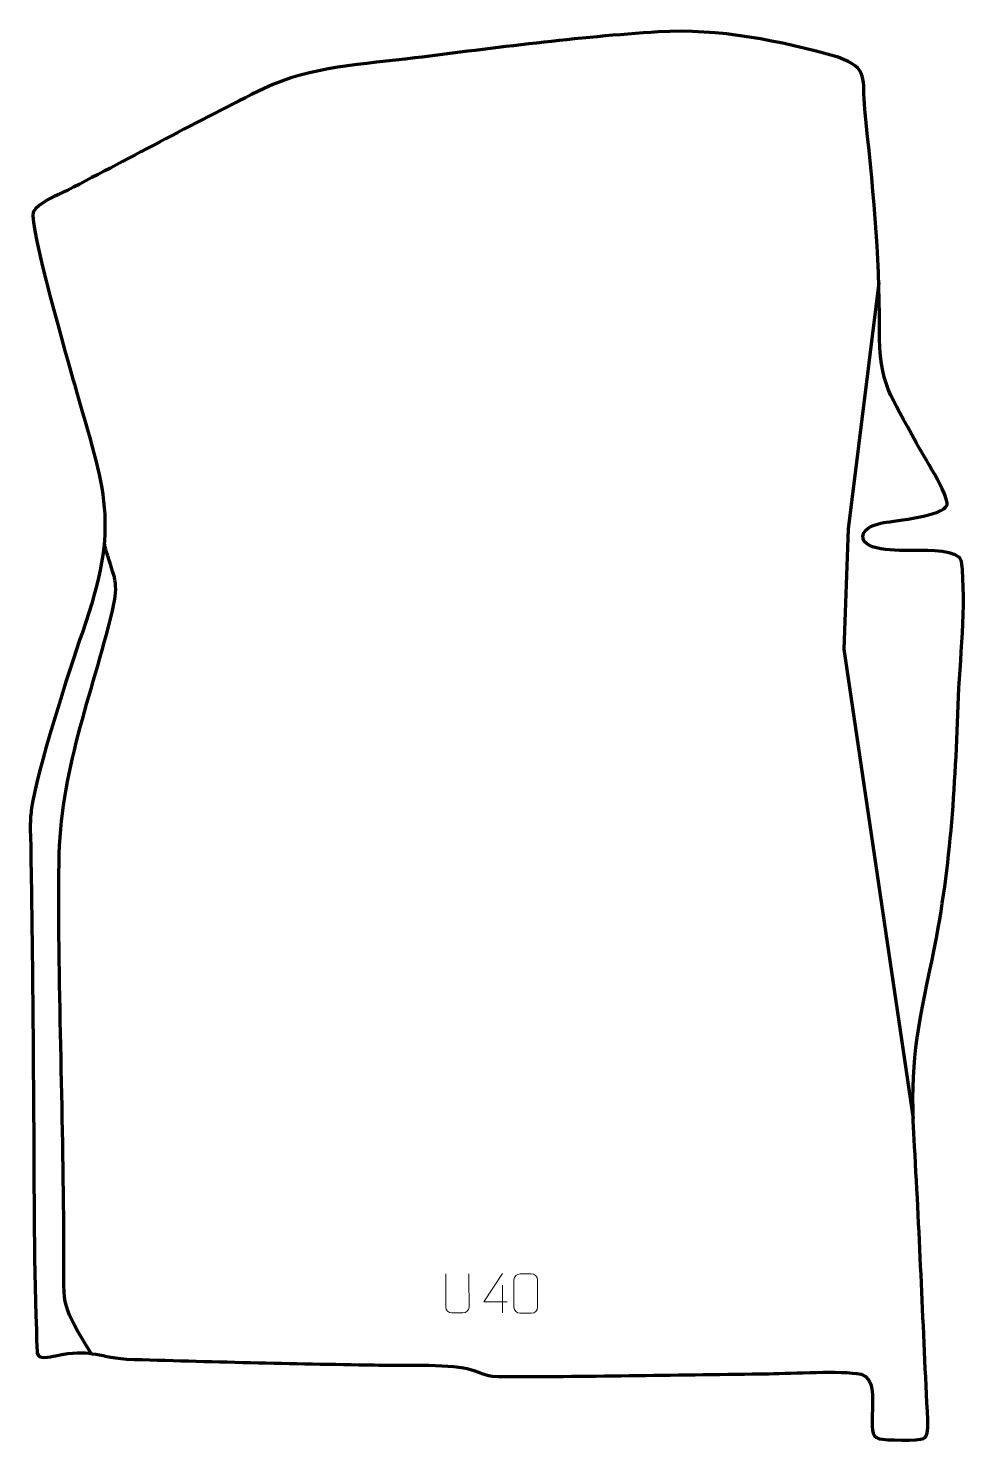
# Model space of a CAD drawing. Header units: millimetres. Extents: x -298 to 299, y -449 to 451.
import ezdxf

# ---------------------------------------------------------------- set-up
doc = ezdxf.new("R2010")
doc.units = ezdxf.units.MM
doc.header["$MEASUREMENT"] = 0
doc.layers.add('layer 1', color=7, linetype='Continuous')
doc.layers.add('layer 2', color=7, linetype='Continuous')

msp = doc.modelspace()

# ---------------------------------------------------------------- linework, layer by layer
at = {"layer": 'layer 1', "color": 142, "lineweight": 158}
for points, knots in [([(243.2689, 288.4061), (243.2689, 288.4061), (223.7135, 131.5357), (223.7135, 131.5357), (223.7135, 131.5357), (223.7135, 131.5357), (221.068, 55.0707), (221.068, 55.0707), (221.068, 55.0707), (221.068, 55.0707), (265.2191, -243.8625), (265.2191, -243.8625)], [0, 0, 0, 0, 0.25, 0.25, 0.25, 0.25, 0.5, 0.5, 0.5, 0.5, 1, 1, 1, 1]), ([(-258.4606, -393.4794), (-277.1821, -362.4548), (-275.9684, -365.5222), (-275.8732, -329.4107), (-275.8732, -329.4107), (-275.6545, -246.5257), (-279.7205, -163.7486), (-278.8896, -80.6297), (-278.8896, -80.6297), (-278.2648, -23.3903), (-258.1186, 25.1068), (-244.843, 79.5903), (-244.843, 79.5903), (-240.4362, 98.0733), (-243.7198, 100.4045), (-248.772, 117.5145), (-248.772, 117.5145), (-249.2354, 119.175), (-249.6956, 120.8364), (-250.1572, 122.4973)], [0, 0, 0, 0, 0.16666667, 0.16666667, 0.16666667, 0.16666667, 0.33333333, 0.33333333, 0.33333333, 0.33333333, 0.5, 0.5, 0.5, 0.5, 0.66666667, 0.66666667, 0.66666667, 0.66666667, 1, 1, 1, 1])]:
    msp.add_open_spline(points, degree=3, knots=knots, dxfattribs=at)
at = {"layer": 'layer 1', "color": 250, "lineweight": 9}
for points, knots in [([(-17.8102, -342.6777), (-17.8106, -348.2172), (-17.7148, -358.419), (-17.7144, -363.9594), (-17.7144, -363.9594), (-17.8542, -366.1989), (-19.5314, -367.6251), (-21.6791, -367.6356), (-21.6791, -367.6356), (-24.011, -367.6352), (-26.3429, -367.6352), (-28.6744, -367.6356), (-28.6744, -367.6356), (-30.5994, -367.7371), (-32.5715, -365.9206), (-32.5603, -363.9761), (-32.5603, -363.9761), (-32.56, -358.4142), (-32.4646, -348.2388), (-32.465, -342.6777)], [0, 0, 0, 0, 0.16666667, 0.16666667, 0.16666667, 0.16666667, 0.33333333, 0.33333333, 0.33333333, 0.33333333, 0.5, 0.5, 0.5, 0.5, 0.66666667, 0.66666667, 0.66666667, 0.66666667, 1, 1, 1, 1]), ([(6.5087, -360.6735), (6.5087, -360.6735), (-8.313, -360.6735), (-8.313, -360.6735), (-8.313, -360.6735), (-8.313, -360.6735), (3.5646, -342.603), (3.5646, -342.603)], [0, 0, 0, 0, 0.33333333, 0.33333333, 0.33333333, 0.33333333, 1, 1, 1, 1]), ([(14.8411, -342.7913), (17.2072, -342.7913), (19.5737, -342.7913), (21.9402, -342.7913), (21.9402, -342.7913), (23.9207, -342.7557), (25.9467, -344.25), (25.9738, -346.6921), (25.9738, -346.6921), (25.9734, -352.4495), (25.9734, -358.2073), (25.9738, -363.9655), (25.9738, -363.9655), (25.8317, -366.2931), (24.1253, -367.7754), (21.9402, -367.7862), (21.9402, -367.7862), (19.5678, -367.7858), (17.1954, -367.7858), (14.8234, -367.7862), (14.8234, -367.7862), (12.8649, -367.8918), (10.8585, -366.0039), (10.8699, -363.9829), (10.8699, -363.9829), (10.8703, -358.2023), (10.8703, -352.422), (10.8699, -346.6422), (10.8699, -346.6422), (10.8742, -344.5002), (12.6513, -342.7777), (14.8411, -342.7913)], [0, 0, 0, 0, 0.11111111, 0.11111111, 0.11111111, 0.11111111, 0.22222222, 0.22222222, 0.22222222, 0.22222222, 0.33333333, 0.33333333, 0.33333333, 0.33333333, 0.44444444, 0.44444444, 0.44444444, 0.44444444, 0.55555556, 0.55555556, 0.55555556, 0.55555556, 0.66666667, 0.66666667, 0.66666667, 0.66666667, 0.77777778, 0.77777778, 0.77777778, 0.77777778, 1, 1, 1, 1])]:
    msp.add_open_spline(points, degree=3, knots=knots, dxfattribs=at)
msp.add_open_spline([(3.5646, -349.9124), (3.5646, -349.9124), (3.5646, -367.5771), (3.5646, -367.5771)], degree=3, dxfattribs=at)
at = {"layer": 'layer 2', "color": 242, "lineweight": 158}
msp.add_open_spline([(-148.265, 412.22), (-118.6341, 426.3643), (-84.5781, 427.636), (-52.3296, 431.6767), (-52.3296, 431.6767), (-1.162, 438.0272), (51.4272, 445.1297), (102.8358, 448.2473), (102.8358, 448.2473), (141.6446, 450.6007), (180.2135, 442.6499), (217.3423, 432.1233), (217.3423, 432.1233), (237.6442, 424.9082), (232.4529, 418.2167), (234.3677, 399.0896), (234.3677, 399.0896), (239.2393, 352.0722), (243.9619, 306.9304), (243.6881, 259.5143), (243.6881, 259.5143), (243.4751, 222.6335), (250.9447, 217.4436), (267.2654, 186.2472), (267.2654, 186.2472), (270.8055, 180.097), (288.2805, 152.2678), (286.7327, 147.0991), (286.7327, 147.0991), (284.5449, 139.7934), (253.8929, 137.0333), (246.5433, 135.7595), (246.5433, 135.7595), (241.4553, 134.6986), (234.1406, 133.1668), (233.0774, 127.138), (233.0774, 127.138), (232.2582, 116.6247), (260.6797, 118.1672), (267.7271, 117.9315), (267.7271, 117.9315), (273.4576, 117.8295), (294.7892, 118.4678), (295.9564, 110.9954), (295.9564, 110.9954), (299.3008, 82.7247), (294.8789, 48.3398), (293.8301, 19.3465), (293.8301, 19.3465), (291.6887, -40.2639), (288.5897, -90.62), (275.8775, -149.3136), (275.8775, -149.3136), (266.152, -194.3476), (263.2624, -215.2114), (266.038, -261.6349), (266.038, -261.6349), (269.4307, -319.6583), (271.537, -377.7868), (274.4691, -435.8469), (274.4691, -435.8469), (274.8407, -443.2055), (274.0899, -446.3769), (271.7288, -447.6975), (271.7288, -447.6975), (269.2494, -449.0843), (246.98, -448.8617), (243.45, -447.7591), (243.45, -447.7591), (238.2108, -446.1226), (238.8863, -441.3434), (239.2071, -428.5731), (239.2071, -428.5731), (239.3819, -421.6162), (240.5268, -409.4001), (232.1538, -406.7283), (232.1538, -406.7283), (218.3194, -404.1158), (188.9759, -406.2332), (173.4024, -406.3979), (173.4024, -406.3979), (117.5594, -406.9957), (61.4226, -408.2707), (5.6141, -408.2521), (5.6141, -408.2521), (-9.4608, -408.1132), (-6.1502, -406.4885), (-18.8226, -403.0691), (-18.8226, -403.0691), (-31.0106, -400.1487), (-63.7655, -401.0308), (-77.9968, -400.8083), (-77.9968, -400.8083), (-130.641, -399.9633), (-183.261, -398.7983), (-235.8846, -397.0812), (-235.8846, -397.0812), (-256.7357, -395.3467), (-257.5609, -390.3153), (-281.1818, -394.9088), (-281.1818, -394.9088), (-284.4949, -395.5531), (-292.2857, -397.7951), (-292.7778, -392.9832), (-292.7778, -392.9832), (-293.1705, -389.1427), (-293.1717, -382.5271), (-293.3127, -378.4455), (-293.3127, -378.4455), (-294.9775, -330.248), (-294.7927, -280.9897), (-295.136, -232.7159), (-295.136, -232.7159), (-295.5458, -174.9207), (-295.9611, -117.2983), (-297.1626, -59.5059), (-297.1626, -59.5059), (-297.2566, -54.9858), (-297.0246, -51.0679), (-296.5539, -47.5088), (-296.5539, -47.5088), (-293.2538, -22.5608), (-272.549, 41.281), (-264.0319, 65.8048), (-264.0319, 65.8048), (-239.5786, 135.7855), (-249.6221, 155.0391), (-269.089, 223.8325), (-269.089, 223.8325), (-272.531, 236.008), (-298.4879, 326.2186), (-295.2643, 333.3537), (-295.2643, 333.3537), (-292.5298, 339.4061), (-279.7291, 344.2041), (-273.5758, 347.3557), (-273.5758, 347.3557), (-231.6913, 368.8075), (-190.5778, 391.5626), (-148.265, 412.22)], degree=3, knots=[0, 0, 0, 0, 0.02777778, 0.02777778, 0.02777778, 0.02777778, 0.05555556, 0.05555556, 0.05555556, 0.05555556, 0.08333333, 0.08333333, 0.08333333, 0.08333333, 0.11111111, 0.11111111, 0.11111111, 0.11111111, 0.13888889, 0.13888889, 0.13888889, 0.13888889, 0.16666667, 0.16666667, 0.16666667, 0.16666667, 0.19444444, 0.19444444, 0.19444444, 0.19444444, 0.22222222, 0.22222222, 0.22222222, 0.22222222, 0.25, 0.25, 0.25, 0.25, 0.27777778, 0.27777778, 0.27777778, 0.27777778, 0.30555556, 0.30555556, 0.30555556, 0.30555556, 0.33333333, 0.33333333, 0.33333333, 0.33333333, 0.36111111, 0.36111111, 0.36111111, 0.36111111, 0.38888889, 0.38888889, 0.38888889, 0.38888889, 0.41666667, 0.41666667, 0.41666667, 0.41666667, 0.44444444, 0.44444444, 0.44444444, 0.44444444, 0.47222222, 0.47222222, 0.47222222, 0.47222222, 0.5, 0.5, 0.5, 0.5, 0.52777778, 0.52777778, 0.52777778, 0.52777778, 0.55555556, 0.55555556, 0.55555556, 0.55555556, 0.58333333, 0.58333333, 0.58333333, 0.58333333, 0.61111111, 0.61111111, 0.61111111, 0.61111111, 0.63888889, 0.63888889, 0.63888889, 0.63888889, 0.66666667, 0.66666667, 0.66666667, 0.66666667, 0.69444444, 0.69444444, 0.69444444, 0.69444444, 0.72222222, 0.72222222, 0.72222222, 0.72222222, 0.75, 0.75, 0.75, 0.75, 0.77777778, 0.77777778, 0.77777778, 0.77777778, 0.80555556, 0.80555556, 0.80555556, 0.80555556, 0.83333333, 0.83333333, 0.83333333, 0.83333333, 0.86111111, 0.86111111, 0.86111111, 0.86111111, 0.88888889, 0.88888889, 0.88888889, 0.88888889, 0.91666667, 0.91666667, 0.91666667, 0.91666667, 0.94444444, 0.94444444, 0.94444444, 0.94444444, 1, 1, 1, 1], dxfattribs=at)

doc.saveas('drawing.dxf')
